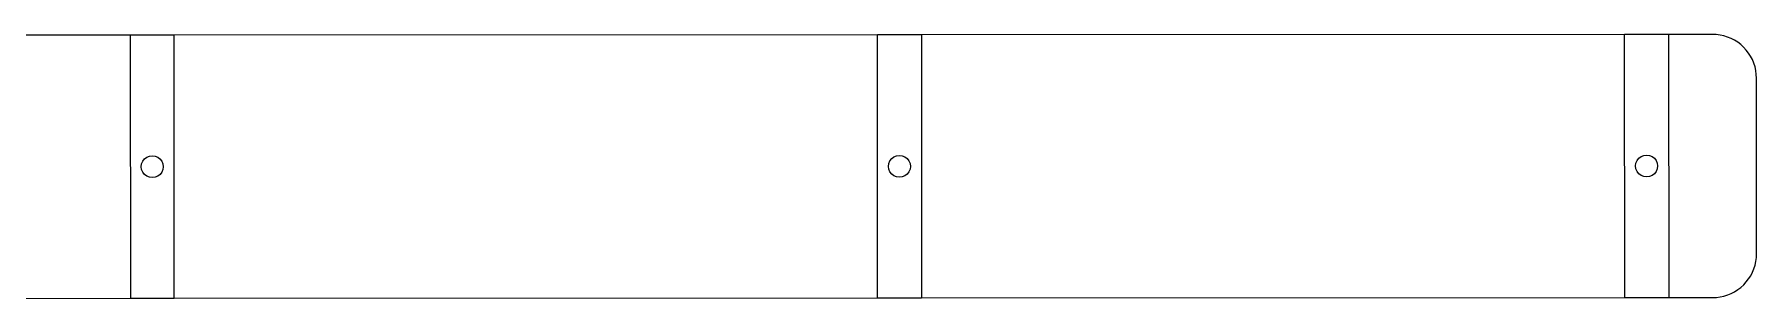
# Model space of a CAD drawing. Extents: x -72 to 72, y -22 to 22.
# Drawn here: x 52.8 to 72.39, y -7.67 to -4.66 of the extents above; entities that cross this region are included whole.
import ezdxf

# ---------------------------------------------------------------- set-up
doc = ezdxf.new("R2010")
doc.units = 0
doc.header["$MEASUREMENT"] = 0
doc.layers.get('0').update_dxf_attribs({"linetype": 'CONTINUOUS'})

msp = doc.modelspace()

# ---------------------------------------------------------------- linework, layer by layer
for p, q in [((53.887, -4.666), (45.887, -4.67)), ((53.887, -4.666), (53.888, -7.666)), ((54.387, -4.666), (53.887, -4.666)), ((62.387, -4.662), (54.387, -4.666)), ((54.388, -7.666), (54.387, -4.666)), ((62.388, -7.662), (62.387, -4.662)), ((62.887, -4.662), (62.387, -4.662)), ((70.886, -4.658), (62.887, -4.662)), ((62.887, -4.662), (62.888, -7.662)), ((70.888, -7.658), (70.886, -4.658)), ((71.386, -4.658), (70.886, -4.658)), ((71.386, -4.658), (71.388, -7.658)), ((71.886, -4.658), (71.386, -4.658)), ((71.93, -4.66), (71.886, -4.658)), ((71.973, -4.665), (71.93, -4.66)), ((72.016, -4.675), (71.973, -4.665)), ((72.058, -4.688), (72.016, -4.675)), ((72.098, -4.705), (72.058, -4.688)), ((72.137, -4.725), (72.098, -4.705)), ((72.173, -4.748), (72.137, -4.725)), ((72.208, -4.775), (72.173, -4.748)), ((72.24, -4.804), (72.208, -4.775)), ((72.27, -4.836), (72.24, -4.804)), ((72.296, -4.871), (72.27, -4.836)), ((72.32, -4.908), (72.296, -4.871)), ((72.34, -4.946), (72.32, -4.908)), ((72.356, -4.987), (72.34, -4.946)), ((72.37, -5.028), (72.356, -4.987)), ((72.379, -5.071), (72.37, -5.028)), ((72.385, -5.114), (72.379, -5.071)), ((72.387, -5.158), (72.385, -5.114)), ((72.388, -7.158), (72.387, -5.158)), ((54.049, -6.078), (54.075, -6.058)), ((54.075, -6.058), (54.105, -6.045)), ((54.105, -6.045), (54.137, -6.041)), ((54.137, -6.041), (54.169, -6.045)), ((54.169, -6.045), (54.2, -6.058)), ((54.2, -6.058), (54.225, -6.077)), ((62.549, -6.074), (62.575, -6.054)), ((62.575, -6.054), (62.605, -6.041)), ((62.605, -6.041), (62.637, -6.037)), ((62.637, -6.037), (62.669, -6.041)), ((62.669, -6.041), (62.7, -6.054)), ((62.7, -6.054), (62.725, -6.074)), ((71.029, -6.096), (71.049, -6.07)), ((71.049, -6.07), (71.075, -6.05)), ((71.075, -6.05), (71.105, -6.038)), ((71.105, -6.038), (71.137, -6.033)), ((71.137, -6.033), (71.169, -6.037)), ((71.169, -6.037), (71.2, -6.05)), ((71.2, -6.05), (71.225, -6.07)), ((71.225, -6.07), (71.245, -6.096)), ((54.012, -6.166), (54.016, -6.134)), ((54.016, -6.198), (54.012, -6.166)), ((54.016, -6.134), (54.029, -6.103)), ((54.029, -6.228), (54.016, -6.198)), ((54.029, -6.103), (54.049, -6.078)), ((54.049, -6.254), (54.029, -6.228)), ((54.075, -6.274), (54.049, -6.254)), ((54.226, -6.254), (54.2, -6.274)), ((54.225, -6.077), (54.245, -6.103)), ((54.245, -6.228), (54.226, -6.254)), ((54.245, -6.103), (54.258, -6.133)), ((54.258, -6.198), (54.245, -6.228)), ((54.258, -6.133), (54.262, -6.166)), ((54.262, -6.166), (54.258, -6.198)), ((62.512, -6.162), (62.516, -6.13)), ((62.516, -6.194), (62.512, -6.162)), ((62.516, -6.13), (62.529, -6.1)), ((62.529, -6.225), (62.516, -6.194)), ((62.529, -6.1), (62.549, -6.074)), ((62.549, -6.251), (62.529, -6.225)), ((62.575, -6.27), (62.549, -6.251)), ((62.726, -6.25), (62.7, -6.27)), ((62.725, -6.074), (62.745, -6.1)), ((62.745, -6.225), (62.726, -6.25)), ((62.745, -6.1), (62.758, -6.13)), ((62.758, -6.194), (62.745, -6.225)), ((62.758, -6.13), (62.762, -6.162)), ((62.762, -6.162), (62.758, -6.194)), ((71.012, -6.158), (71.016, -6.126)), ((71.016, -6.191), (71.012, -6.158)), ((71.016, -6.126), (71.029, -6.096)), ((71.029, -6.221), (71.016, -6.191)), ((71.049, -6.247), (71.029, -6.221)), ((71.075, -6.267), (71.049, -6.247)), ((71.105, -6.279), (71.075, -6.267)), ((71.2, -6.266), (71.169, -6.279)), ((71.226, -6.247), (71.2, -6.266)), ((71.245, -6.221), (71.226, -6.247)), ((71.245, -6.096), (71.258, -6.126)), ((71.258, -6.191), (71.245, -6.221)), ((71.258, -6.126), (71.262, -6.158)), ((71.262, -6.158), (71.258, -6.191)), ((54.105, -6.287), (54.075, -6.274)), ((54.137, -6.291), (54.105, -6.287)), ((54.17, -6.287), (54.137, -6.291)), ((54.2, -6.274), (54.17, -6.287)), ((62.605, -6.283), (62.575, -6.27)), ((62.637, -6.287), (62.605, -6.283)), ((62.67, -6.283), (62.637, -6.287)), ((62.7, -6.27), (62.67, -6.283)), ((71.137, -6.283), (71.105, -6.279)), ((71.169, -6.279), (71.137, -6.283)), ((72.371, -7.287), (72.38, -7.245)), ((72.38, -7.245), (72.386, -7.201)), ((72.386, -7.201), (72.388, -7.158)), ((72.297, -7.445), (72.321, -7.408)), ((72.321, -7.408), (72.341, -7.369)), ((72.341, -7.369), (72.358, -7.329)), ((72.358, -7.329), (72.371, -7.287)), ((72.017, -7.641), (72.059, -7.628)), ((72.059, -7.628), (72.099, -7.611)), ((72.099, -7.611), (72.138, -7.591)), ((72.138, -7.591), (72.175, -7.567)), ((72.175, -7.567), (72.209, -7.541)), ((72.209, -7.541), (72.241, -7.511)), ((72.241, -7.511), (72.271, -7.479)), ((72.271, -7.479), (72.297, -7.445)), ((45.888, -7.67), (53.888, -7.666)), ((53.888, -7.666), (54.388, -7.666)), ((54.388, -7.666), (62.388, -7.662)), ((62.388, -7.662), (62.888, -7.662)), ((62.888, -7.662), (70.888, -7.658)), ((70.888, -7.658), (71.388, -7.658)), ((71.388, -7.658), (71.888, -7.658)), ((71.888, -7.658), (71.931, -7.656)), ((71.931, -7.656), (71.975, -7.65)), ((71.975, -7.65), (72.017, -7.641))]:
    msp.add_line(p, q)

doc.saveas('drawing.dxf')
